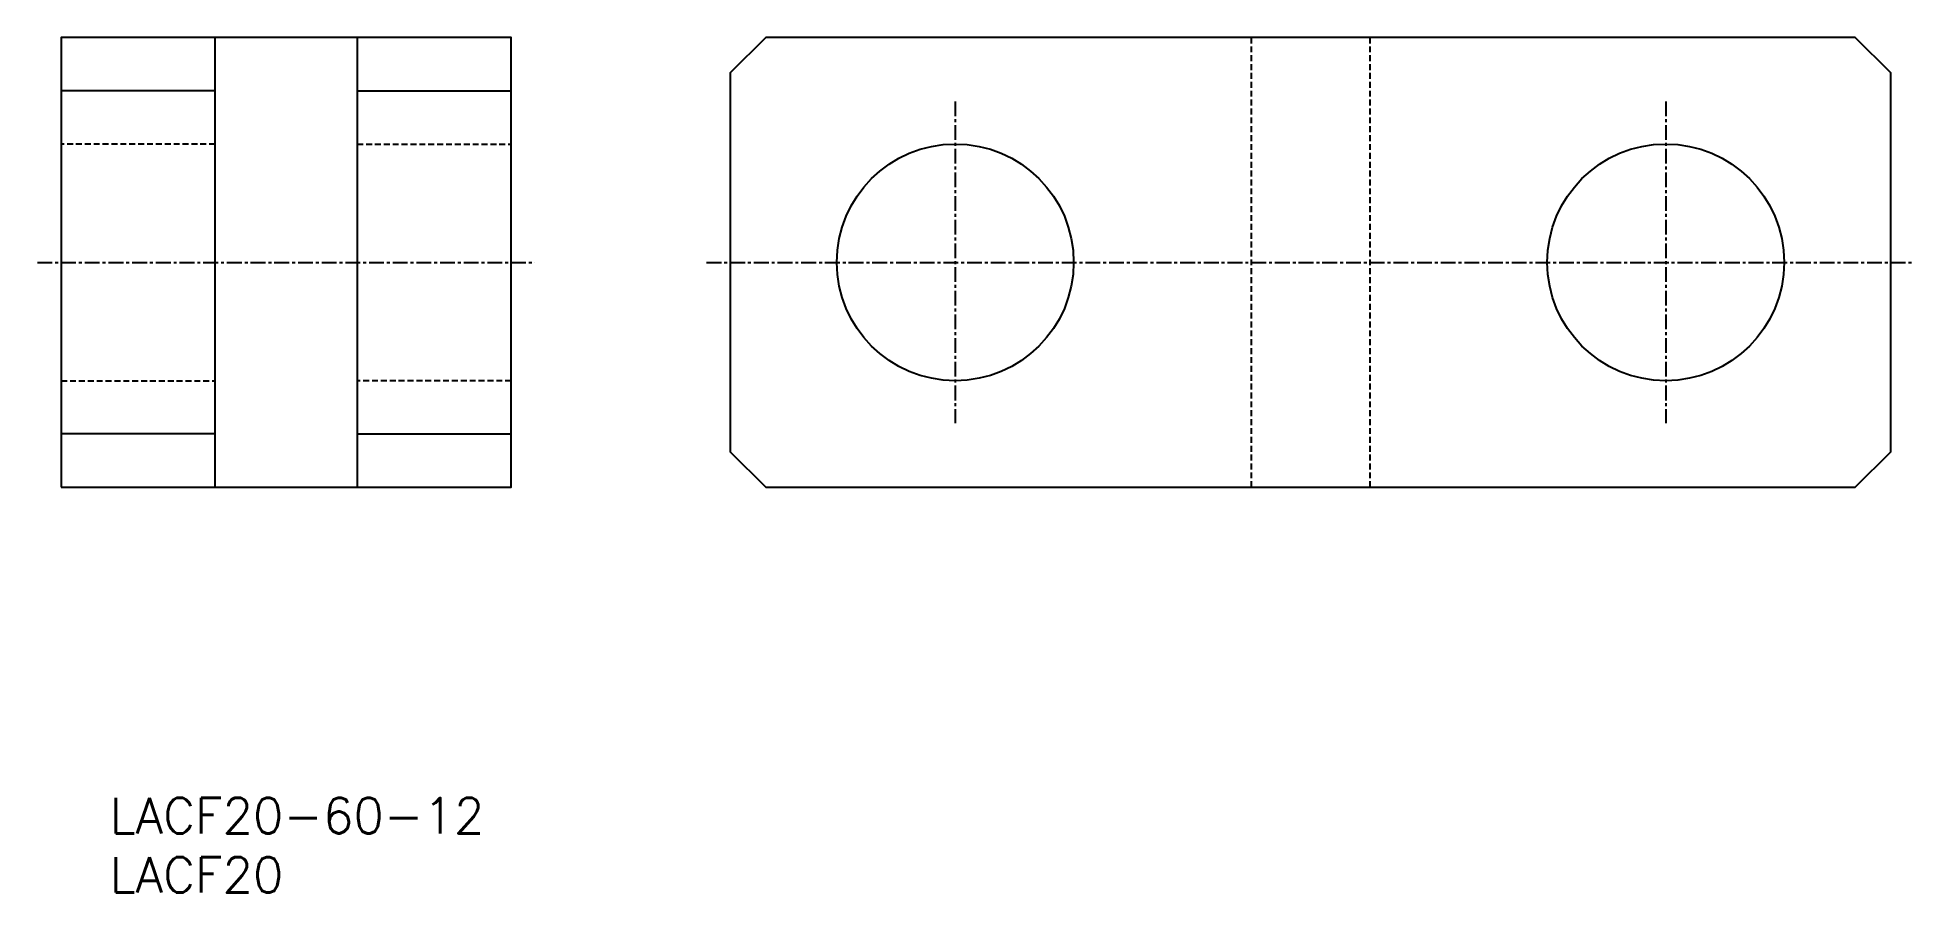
# Model space of a CAD drawing. Extents: x 59 to 217, y 49 to 121.
import ezdxf
from ezdxf.enums import TextEntityAlignment as Align

# ---------------------------------------------------------------- set-up
doc = ezdxf.new("R2010")
doc.units = 0
doc.linetypes.add('CENTER', pattern=[2, 1.25, -0.25, 0.25, -0.25])
doc.linetypes.add('DASHED', pattern=[0.75, 0.5, -0.25])
doc.layers.get('0').update_dxf_attribs({"linetype": 'CONTINUOUS'})
doc.layers.add('CENTER', color=1, linetype='CENTER')
doc.styles.get("Standard").update_dxf_attribs({"font": 'txt.shx', "bigfont": 'extfont.shx'})

msp = doc.modelspace()

# ---------------------------------------------------------------- linework, layer by layer
at = {"color": 7, "linetype": 'CONTINUOUS'}
for p, q in [((73.93, 83.15), (73.93, 121.15)), ((85.93, 121.15), (85.93, 83.15)), ((73.93, 116.65), (60.93, 116.65)), ((85.93, 116.65), (98.93, 116.65)), ((73.93, 87.65), (60.93, 87.65)), ((85.93, 87.65), (98.93, 87.65))]:
    msp.add_line(p, q, dxfattribs=at)
at = {"color": 3, "linetype": 'DASHED'}
for p, q in [((161.43, 121.15), (161.43, 83.15)), ((171.43, 121.15), (171.43, 83.15)), ((73.93, 112.15), (60.93, 112.15)), ((85.93, 112.15), (98.93, 112.15)), ((60.93, 92.15), (73.93, 92.15)), ((98.93, 92.15), (85.93, 92.15))]:
    msp.add_line(p, q, dxfattribs=at)
at = {"color": 7, "linetype": 'CONTINUOUS'}
for points in [[(60.93, 83.15), (98.93, 83.15), (98.93, 121.15), (60.93, 121.15)], [(120.43, 83.15), (212.43, 83.15), (215.43, 86.15), (215.43, 118.15), (212.43, 121.15), (120.43, 121.15), (117.43, 118.15), (117.43, 86.15)]]:
    msp.add_lwpolyline(points, close=True, dxfattribs=at)
for centre in [(136.43, 102.15), (196.43, 102.15)]:
    msp.add_circle(centre, 10, dxfattribs=at)
at = {"layer": 'CENTER', "color": 1, "linetype": 'CENTER'}
for p, q in [((136.43, 115.74), (136.43, 88.56)), ((196.43, 115.74), (196.43, 88.56)), ((58.93, 102.15), (100.93, 102.15)), ((115.43, 102.15), (217.43, 102.15))]:
    msp.add_line(p, q, dxfattribs=at)

# ---------------------------------------------------------------- texts
at = {"color": 7, "linetype": 'CONTINUOUS'}
for s, p in [('LACF20-60-12', (65.04, 55.4)), ('LACF20', (65.04, 50.4))]:
    msp.add_text(s, height=3, dxfattribs=at).set_placement(p, align=Align.MIDDLE_LEFT)

doc.saveas('drawing.dxf')
